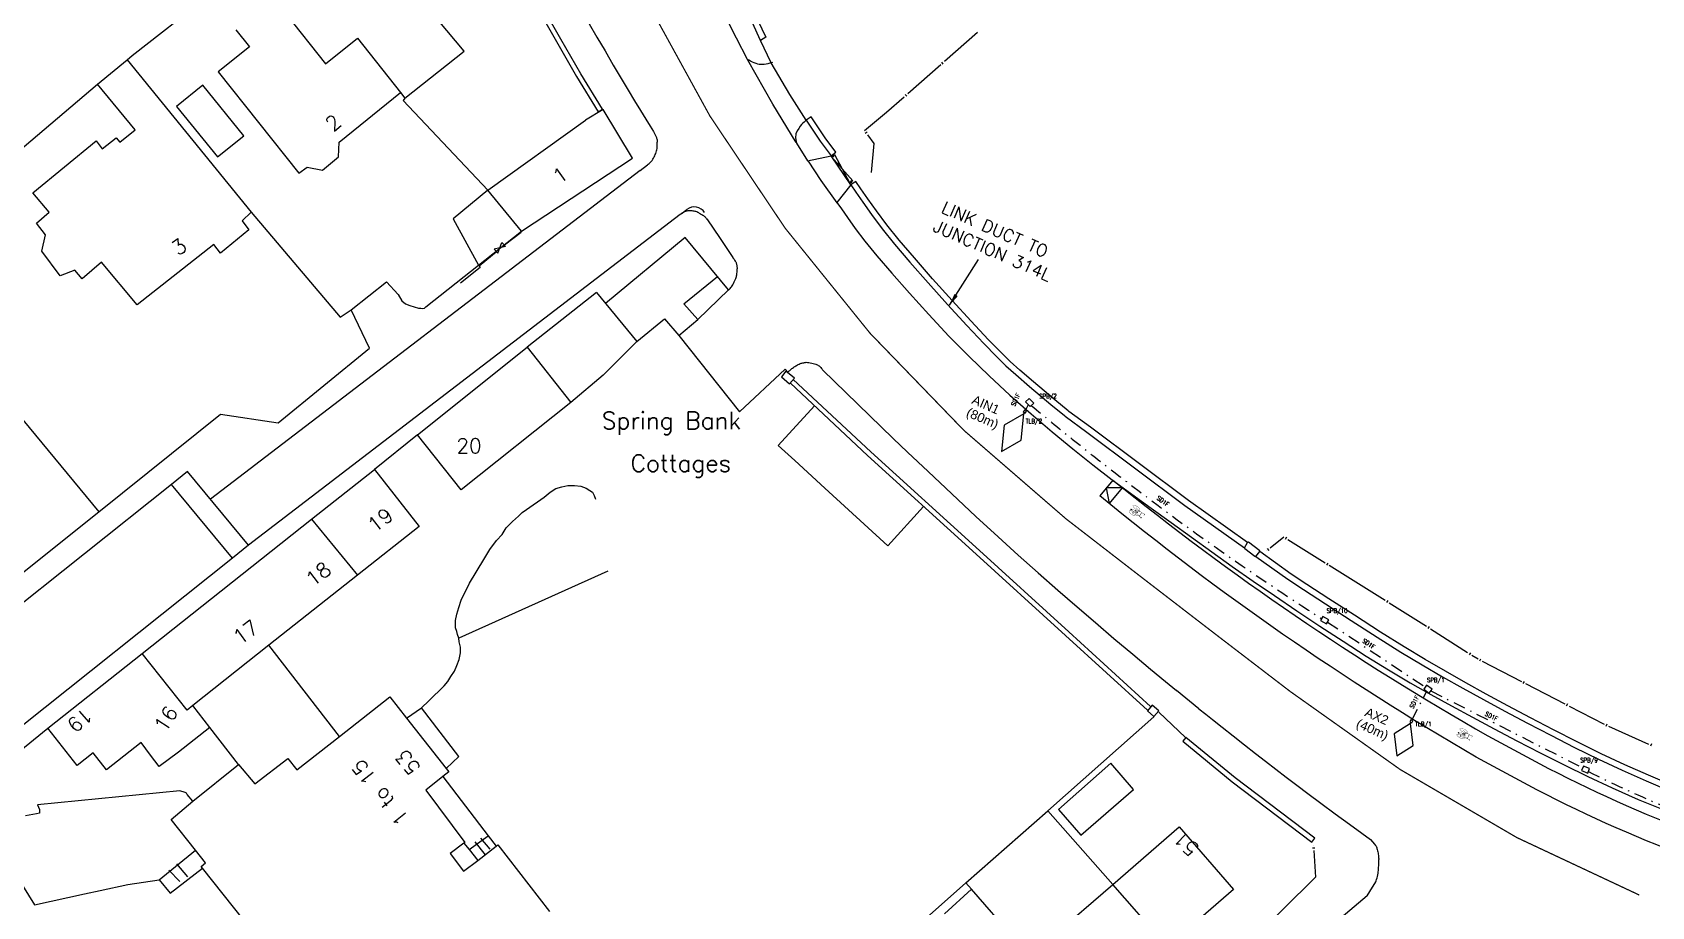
# Model space of a CAD drawing. Extents: x 427500 to 429848, y 434500 to 436505.
# Drawn here: x 428083.4 to 428216.1, y 435783.3 to 435855 of the extents above; entities that cross this region are included whole.
import ezdxf

# ---------------------------------------------------------------- set-up
doc = ezdxf.new("R2010")
doc.units = 0
for name, pattern in [('1004', [6, 4, -2]), ('Dash-Dot', [6, 4, -1, 0, -1]), ('DASHDOT1', [2, 1, -0.5, 0, -0.5])]:
    doc.linetypes.add(name, pattern=pattern)
doc.layers.get('0').update_dxf_attribs({"color": 222})
for name, color, linetype in [('du-UTMCBOX', 40, 'Continuous'), ('du-UTMCDUCT-F1', 40, 'DASHDOT1'), ('du-UTMCTEXT', 40, 'Continuous'), ('LOOPS', 3, 'Continuous'), ('LPTIP_Ex_Base', 8, 'Continuous'), ('PRO-MARKINGS', 7, 'Continuous'), ('PROPOSED', 1, 'Continuous'), ('UTC Text', 7, 'Continuous'), ('UTC_LOOPS', 3, 'Continuous')]:
    doc.layers.add(name, color=color, linetype=linetype)
doc.styles.add('LCC Romans', font='romans.shx', dxfattribs={"width": 0.9})
doc.styles.add('MtXpl_Romans', font='romans__.ttf')
doc.styles.add('Romans', font='romans.shx', dxfattribs={"width": 0.9})
doc.styles.get("Standard").update_dxf_attribs({"font": 'romans.shx'})
doc.dimstyles.new('LCC-Set-Out', dxfattribs={"dimtxt": 0.4, "dimasz": 0.8, "dimexe": 0.7, "dimexo": 0.25, "dimgap": 0.25, "dimtad": 2, "dimtih": 1, "dimtoh": 1, "dimdec": 3, "dimzin": 1, "dimdsep": 46, "dimtxsty": 'Romans', "dimcen": 0, "dimclrd": 256, "dimclre": 256, "dimclrt": 256, "dimadec": 0, "dimazin": 0, "dimtfac": 1, "dimtdec": 3, "dimtofl": 0, "dimtmove": 0, "dimatfit": 3, "dimfxl": 1, "dimtolj": 1, "dimtzin": 0, "dimarcsym": 0})

# ---------------------------------------------------------------- blocks, each defined once
blk = doc.blocks.new('FENCE_UP')
at = {"color": 0, "linetype": 'ByBlock', "flags": 128}
blk.add_lwpolyline([(0, 0.5), (0, -0.5)], dxfattribs=at)
blk = doc.blocks.new('GATE')
at = {"color": 0, "linetype": 'ByBlock', "flags": 128}
for points in [[(-0.450902, 0), (-0.451904, 0.007014), (-0.455912, 0.014028), (-0.460922, 0.019038), (-0.467936, 0.023046), (-0.475952, 0.024048), (-0.482966, 0.023046), (-0.48998, 0.019038), (-0.49499, 0.014028), (-0.498998, 0.007014), (-0.5, 0), (-0.498998, -0.007014), (-0.49499, -0.014028), (-0.48998, -0.019038), (-0.482966, -0.023046), (-0.475952, -0.024048), (-0.467936, -0.023046), (-0.460922, -0.019038), (-0.455912, -0.014028), (-0.451904, -0.007014)], [(-0.475952, 0.024048), (-0.475952, 0.078156), (0.475952, -0.078156), (0.475952, -0.024048)], [(-0.475952, -0.024048), (-0.475952, -0.078156), (0.475952, 0.078156), (0.475952, 0.024048)], [(-0.450902, 0), (-0.451904, -0.007014)], [(0.5, 0), (0.498998, 0.007014), (0.49499, 0.014028), (0.48998, 0.019038), (0.482966, 0.023046), (0.475952, 0.024048), (0.467936, 0.023046), (0.460922, 0.019038), (0.455912, 0.014028), (0.451904, 0.007014), (0.450902, 0), (0.451904, -0.007014), (0.455912, -0.014028), (0.460922, -0.019038), (0.467936, -0.023046), (0.475952, -0.024048), (0.482966, -0.023046), (0.48998, -0.019038), (0.49499, -0.014028), (0.498998, -0.007014)], [(0.5, 0), (0.498998, -0.007014)]]:
    blk.add_lwpolyline(points, dxfattribs=at)
blk = doc.blocks.new('GATE_BROWN')
at = {"layer": 'LPTIP_Ex_Base', "linetype": 'Continuous', "flags": 128}
for points in [[(0, 0.228), (0, -0.228)], [(0, 0.228), (2.261, -0.228)], [(2.261, 0.228), (0, -0.228)], [(2.261, -0.228), (2.261, 0.228)]]:
    blk.add_lwpolyline(points, dxfattribs=at)
blk = doc.blocks.new('1057s')
at = {"color": 0}
blk.add_line((-0.06, 0.42), (-0.04, 0.39), dxfattribs=at)
at = {"color": 0, "const_width": 0.0208}
for points in [[(-0.3, 0.69, 0.213749), (-0.34, 0.67, 0.093897), (-0.39, 0.59, 0.050566), (-0.42, 0.49, 0.037992), (-0.43, 0.35, 0.037992), (-0.42, 0.21, 0.050566), (-0.39, 0.11, 0.093897), (-0.34, 0.03, 0.213749), (-0.3, 0.01, 0.213749), (-0.26, 0.03, 0.093897), (-0.21, 0.11, 0.050566), (-0.19, 0.21, 0.037992), (-0.18, 0.35, 0.037992), (-0.19, 0.49, 0.050566), (-0.21, 0.59, 0.093897), (-0.26, 0.67, 0.213749)], [(0.01, 0.48, 0.211848), (-0.01, 0.47, 0.094525), (-0.03, 0.43, 0.051213), (-0.05, 0.38, 0.038544), (-0.05, 0.32, 0.038544), (-0.05, 0.25, 0.051213), (-0.03, 0.2, 0.094525), (-0.01, 0.16, 0.211848), (0.01, 0.15, 0.211848), (0.03, 0.16, 0.094525), (0.05, 0.2, 0.051213), (0.07, 0.25, 0.038544), (0.07, 0.32, 0.038544), (0.07, 0.38, 0.051213), (0.05, 0.43, 0.094525), (0.03, 0.47, 0.211848)], [(0.24, 0.69, 0.213749), (0.2, 0.67, 0.093897), (0.15, 0.59, 0.050566), (0.12, 0.49, 0.037992), (0.11, 0.35, 0.037992), (0.12, 0.21, 0.050566), (0.15, 0.11, 0.093897), (0.2, 0.03, 0.213749), (0.24, 0.01, 0.213749), (0.28, 0.03, 0.093897), (0.33, 0.11, 0.050566), (0.35, 0.21, 0.037992), (0.36, 0.35, 0.037992), (0.35, 0.49, 0.050566), (0.33, 0.59, 0.093897), (0.28, 0.67, 0.213749)]]:
    blk.add_lwpolyline(points, format="xyb", close=True, dxfattribs=at)
at = {"color": 0}
for points, const_width in [([(-0.3, 0.32), (-0.29, 0.36), (-0.28, 0.41), (-0.27, 0.45), (-0.26, 0.5), (-0.25, 0.55), (-0.25, 0.59), (-0.25, 0.64), (-0.24, 0.69), (-0.24, 0.74), (-0.24, 0.78), (-0.24, 0.83), (-0.23, 0.87), (-0.23, 0.9), (-0.23, 0.93), (-0.23, 0.94), (-0.23, 0.95)], 0.0208), ([(-0.23, 0.92), (0.11, 0.92)], 0.0417), ([(-0.2, 0.7), (-0.23, 0.76)], 0.0333), ([(-0.23, 0.95), (-0.22, 1.1)], 0.0208), ([(-0.21, 0.75), (-0.23, 0.79)], 0.00833), ([(-0.23, 0.78), (-0.23, 0.78)], 0.00833), ([(-0.22, 0.77), (-0.23, 0.78)], 0.0125), ([(-0.05, 0.4), (-0.2, 0.7)], 0.0329), ([(-0.05, 0.4), (-0.2, 0.7)], 0.0125), ([(-0.06, 0.4), (-0.05, 0.37)], 0.0125), ([(-0.02, 0.53), (-0.02, 0.59)], 0.0417), ([(-0.03, 0.59), (-0.03, 0.59), (-0.02, 0.59), (-0.02, 0.59), (-0.02, 0.59), (-0.01, 0.59)], 0.0125), ([(-0.01, 0.48), (-0.03, 0.54)], 0.0189), ([(0.03, 0.15), (0.05, 0.12)], 0.0189), ([(0.04, 0.46), (0.12, 0.92)], 0.0208), ([(0.05, 0.12), (0.05, 0.06)], 0.0417), ([(0.04, 0.06), (0.05, 0.06), (0.05, 0.05), (0.06, 0.06), (0.06, 0.07)], 0.0125), ([(0.07, 0.32), (0.24, 0.32)], 0.0417), ([(0.11, 0.93), (0.12, 0.93)], 0.0208), ([(0.13, 0.94), (0.16, 1.1)], 0.0208), ([(0.12, 0.92), (0.12, 0.95)], 0.0125), ([(0.24, 0.36), (0.13, 0.93)], 0.0208), ([(0.13, 0.92), (0.13, 0.95)], 0.0125), ([(0.24, 0.36), (0.25, 0.32)], 0.0208), ([(0.25, 0.32), (0.24, 0.29)], 0.0125)]:
    blk.add_lwpolyline(points, dxfattribs=dict(at, const_width=const_width))
for points in [[(-0.22, 1.1, 0.0208, 0.0219, 0), (-0.23, 1.11, 0.0219, 0.0229, 0), (-0.23, 1.12, 0.0229, 0.0238, 0), (-0.23, 1.12, 0.0238, 0.0245, 0), (-0.24, 1.13, 0.0245, 0.0252, 0), (-0.24, 1.13, 0.0252, 0.0258, 0), (-0.24, 1.14, 0.0258, 0.0263, 0), (-0.24, 1.14, 0.0263, 0.0268, 0), (-0.24, 1.15, 0.0268, 0.0272, 0), (-0.25, 1.15, 0.0272, 0.0277, 0), (-0.25, 1.16, 0.0277, 0.0281, 0), (-0.25, 1.16, 0.0281, 0.0285, 0), (-0.25, 1.16, 0.0285, 0.0289, 0), (-0.24, 1.17, 0.0289, 0.0294, 0), (-0.24, 1.17, 0.0294, 0.0299, 0), (-0.24, 1.18, 0.0299, 0.0305, 0), (-0.23, 1.18, 0.0305, 0.0313, 0), (-0.23, 1.18, 0.0313, 0.0321, 0), (-0.22, 1.19, 0.0321, 0.0331, 0), (-0.21, 1.19, 0.0331, 0.0343, 0), (-0.2, 1.2, 0.0343, 0.0357, 0), (-0.19, 1.2, 0.0357, 0.0374, 0), (-0.17, 1.2, 0.0374, 0.0394, 0), (-0.16, 1.2, 0.0394, 0.0417, 0), (-0.14, 1.2, 0.0417, 0.0417, 0)], [(0.08, 1.13, 0.0208, 0.0625, 0), (0.17, 1.13, 0.0625, 0.0208, 0), (0.21, 1.14, 0.0208, 0.0208, 0)]]:
    blk.add_lwpolyline(points, format="xyseb", dxfattribs=at)
for points in [[(-0.04, 0.59), (-0.04, 0.59), (-0.04, 0.59), (-0.04, 0.59), (-0.04, 0.59), (-0.04, 0.59), (-0.03, 0.59), (-0.03, 0.59), (-0.03, 0.6), (-0.03, 0.6), (-0.03, 0.6), (-0.03, 0.6), (-0.03, 0.6), (-0.03, 0.6), (-0.03, 0.6), (-0.03, 0.6), (-0.03, 0.6), (-0.03, 0.6), (-0.03, 0.6), (-0.03, 0.6), (-0.03, 0.6), (-0.03, 0.6), (-0.03, 0.6), (-0.02, 0.6), (-0.02, 0.6), (-0.02, 0.6), (-0.02, 0.6), (-0.02, 0.6), (-0.02, 0.6), (-0.02, 0.6), (-0.02, 0.6), (-0.02, 0.6), (-0.02, 0.6), (-0.02, 0.6), (-0.02, 0.6), (-0.02, 0.6), (-0.02, 0.6), (-0.02, 0.6), (-0.02, 0.6), (-0.02, 0.6), (-0.02, 0.6), (-0.02, 0.6), (-0.01, 0.6), (-0.01, 0.6), (-0.01, 0.6), (-0.01, 0.6), (-0.01, 0.6), (-0.01, 0.6), (-0.01, 0.59), (-0.01, 0.59), (-0.01, 0.59), (-0.01, 0.59), (-0.01, 0.59), (-0.01, 0.59), (-0.01, 0.59), (-0.01, 0.59), (-0.01, 0.59)], [(0.04, 0.06), (0.04, 0.06), (0.04, 0.06), (0.04, 0.06), (0.04, 0.06), (0.04, 0.05), (0.04, 0.05), (0.04, 0.05), (0.04, 0.05), (0.04, 0.05), (0.04, 0.05), (0.04, 0.05), (0.05, 0.05), (0.05, 0.05), (0.05, 0.05), (0.05, 0.05), (0.05, 0.04), (0.05, 0.04), (0.05, 0.04), (0.05, 0.04), (0.05, 0.04), (0.05, 0.04), (0.05, 0.04), (0.05, 0.04), (0.05, 0.04), (0.05, 0.04), (0.05, 0.04), (0.05, 0.05), (0.06, 0.05), (0.06, 0.05), (0.06, 0.05), (0.06, 0.05), (0.06, 0.05), (0.06, 0.05), (0.06, 0.05), (0.06, 0.05), (0.06, 0.06), (0.06, 0.06), (0.07, 0.06), (0.07, 0.06), (0.07, 0.06)]]:
    blk.add_lwpolyline(points, dxfattribs=at)
for points in [[(0.04, 0.06), (0.04, 0.06), (0.04, 0.05), (0.05, 0.04)], [(0.04, 0.05), (0.05, 0.04), (0.05, 0.04), (0.06, 0.05)], [(0.05, 0.04), (0.06, 0.05), (0.06, 0.05), (0.06, 0.06)]]:
    blk.add_solid(points, dxfattribs=at)
blk = doc.blocks.new('TLB')
for p, q in [((-0.1, 0.1), (-0.1, -0.1)), ((0.1, 0.1), (-0.1, 0.1)), ((0.1, -0.1), (0.1, 0.1)), ((-0.1, -0.1), (0.1, -0.1))]:
    blk.add_line(p, q)
blk = doc.blocks.new('SPB')
at = {"flags": 128}
blk.add_lwpolyline([(-0.275, 0.2), (-0.275, -0.2), (0.275, -0.2), (0.275, 0.2)], close=True, dxfattribs=at)

msp = doc.modelspace()

# ---------------------------------------------------------------- linework, layer by layer
at = {"layer": 'du-UTMCDUCT-F1', "flags": 128}
for points in [[(428164.8, 435824), (428165.03, 435824.48)], [(428189.54, 435806.67), (428197.54, 435801.34)], [(428196.43, 435798.63), (428197.66, 435801)], [(428198, 435801.03), (428210.43, 435794.73)]]:
    msp.add_lwpolyline(points, dxfattribs=at)
for points in [[(428165.26, 435824.41, 0.004601), (428168.62, 435821.66, 0.004601), (428172.02, 435818.97, 0.011078), (428180.4, 435812.77, 0.011078), (428189.06, 435806.94)], [(428210.9, 435794.42, 0.017348), (428216.83, 435791.69, 0.017348), (428222.94, 435789.38, 0.011544), (428227.08, 435788.08, 0.011544), (428231.29, 435786.97)]]:
    msp.add_lwpolyline(points, format="xyb", dxfattribs=at)
at = {"layer": 'LOOPS'}
for p, q in [((428164.64, 435823.74), (428164.7, 435823.83)), ((428196.32, 435798.36), (428196.35, 435798.45))]:
    msp.add_line(p, q, dxfattribs=at)
at = {"layer": 'LOOPS', "flags": 128}
for points in [[(428164.64, 435823.74), (428163.04, 435822.79), (428162.81, 435820.63), (428164.42, 435821.58), (428164.64, 435823.74)], [(428196.32, 435798.36), (428194.99, 435797.51), (428195.21, 435795.71), (428196.54, 435796.56), (428196.32, 435798.36)]]:
    msp.add_lwpolyline(points, dxfattribs=at)
at = {"layer": 'LPTIP_Ex_Base', "color": 251, "true_color": 0x636466}
for p, q in [((428091.6, 435853.08), (428098.85, 435858.77)), ((428118.8, 435853.45), (428113.75, 435859.5)), ((428104.2, 435856.5), (428107.45, 435852.4)), ((428100.1, 435855.2), (428101.2, 435853.8)), ((428107.45, 435852.4), (428110.05, 435854.5)), ((428110.05, 435854.5), (428113.58, 435850.07)), ((428091.2, 435852.73), (428091.6, 435853.08)), ((428101.2, 435853.8), (428098.65, 435851.75)), ((428113.95, 435849.6), (428118.8, 435853.45)), ((428088.75, 435850.75), (428091.2, 435852.73)), ((428091.2, 435852.73), (428101.35, 435840.25)), ((428071.81, 435836.32), (428088.75, 435850.75)), ((428091.85, 435847), (428088.75, 435850.75)), ((428097.4, 435850.65), (428095.24, 435848.9)), ((428100.75, 435846.5), (428097.4, 435850.65)), ((428098.65, 435851.75), (428105.25, 435843.45)), ((428108.55, 435846), (428113.58, 435850.07)), ((428113.58, 435850.07), (428113.95, 435849.6)), ((428113.95, 435849.6), (428113.8, 435849.4)), ((428113.8, 435849.4), (428120.75, 435842.05)), ((428095.24, 435848.9), (428098.6, 435844.8)), ((428120.75, 435842.05), (428128.73, 435847.79)), ((428128.73, 435847.79), (428128.73, 435847.79)), ((428128.73, 435847.79), (428128.73, 435847.79)), ((428090.6, 435846), (428091.85, 435847)), ((428098.6, 435844.8), (428100.75, 435846.5)), ((428083.45, 435841.85), (428088.65, 435846.1)), ((428088.65, 435846.1), (428089.15, 435845.45)), ((428089.15, 435845.45), (428090.3, 435846.35)), ((428090.3, 435846.35), (428090.6, 435846)), ((428108.5, 435844.8), (428108.55, 435846)), ((428105.25, 435843.45), (428105.95, 435843.95)), ((428105.95, 435843.95), (428107.2, 435843.7)), ((428107.2, 435843.7), (428108.5, 435844.8)), ((428149.43, 435844.35), (428149.5, 435844.25)), ((428149.5, 435844.25), (428149.66, 435843.99)), ((428133.21, 435843.67), (428098.03, 435816.73)), ((428084.8, 435840.25), (428083.45, 435841.85)), ((428120.75, 435842.05), (428117.9, 435839.7)), ((428123.5, 435838.7), (428120.75, 435842.05)), ((428083.75, 435839.35), (428084.8, 435840.25)), ((428101.35, 435840.25), (428100.6, 435839.55)), ((428101.35, 435840.25), (428108.65, 435831.65)), ((428084.5, 435838.4), (428083.75, 435839.35)), ((428101.15, 435838.8), (428098.85, 435836.9)), ((428100.6, 435839.55), (428101.15, 435838.8)), ((428136.03, 435839.7), (428101.14, 435812.97)), ((428117.9, 435839.7), (428119.97, 435835.92)), ((428119.97, 435835.92), (428123.5, 435838.7)), ((428084.2, 435837.05), (428084.5, 435838.4)), ((428098.3, 435837.6), (428092, 435832.65)), ((428098.85, 435836.9), (428098.3, 435837.6)), ((428085.7, 435835.05), (428084.2, 435837.05)), ((428089.1, 435836.15), (428087.5, 435834.8)), ((428092, 435832.65), (428089.1, 435836.15)), ((428115.65, 435832.5), (428119.97, 435835.92)), ((428072.32, 435835.7), (428088.86, 435815.7)), ((428086.9, 435835.5), (428085.7, 435835.05)), ((428087.5, 435834.8), (428086.9, 435835.5)), ((428109.54, 435832.24), (428112.45, 435834.55)), ((428112.45, 435834.55), (428113.4, 435833.5)), ((428136.8, 435832.75), (428139.55, 435834.97)), ((428113.4, 435833.5), (428113.7, 435833)), ((428129.65, 435833.68), (428123.95, 435829.18)), ((428129.65, 435833.68), (428132.95, 435829.65)), ((428108.65, 435831.65), (428109.54, 435832.24)), ((428111.05, 435829.1), (428109.54, 435832.24)), ((428113.7, 435833), (428114, 435832.75)), ((428114, 435832.75), (428114.35, 435832.6)), ((428114.35, 435832.6), (428115.05, 435832.4)), ((428115.05, 435832.4), (428115.25, 435832.4)), ((428115.25, 435832.4), (428115.4, 435832.35)), ((428115.4, 435832.35), (428115.55, 435832.4)), ((428115.55, 435832.4), (428115.65, 435832.5)), ((428137.95, 435831.45), (428136.8, 435832.75)), ((428132.95, 435829.65), (428135.2, 435831.5)), ((428135.2, 435831.5), (428136.38, 435830.15)), ((428136.38, 435830.15), (428137.95, 435831.45)), ((428132.95, 435829.65), (428130.2, 435826.9)), ((428136.38, 435830.15), (428141.35, 435823.9)), ((428103.55, 435823), (428111.05, 435829.1)), ((428114.97, 435822.02), (428123.95, 435829.18)), ((428123.95, 435829.18), (428127.55, 435824.65)), ((428130.2, 435826.9), (428127.55, 435824.65)), ((428141.35, 435823.9), (428145.1, 435827.4)), ((428145.1, 435827.4), (428145.31, 435827.15)), ((428127.55, 435824.65), (428118.55, 435817.5)), ((428144.52, 435821.14), (428147.5, 435824.39)), ((428088.86, 435815.7), (428098.85, 435823.7)), ((428098.85, 435823.7), (428103.55, 435823)), ((428114.97, 435822.02), (428111.45, 435819.17)), ((428118.55, 435817.5), (428114.97, 435822.02)), ((428145.88, 435819.9), (428144.52, 435821.14)), ((428096.14, 435819.01), (428094.81, 435817.95)), ((428101.14, 435812.97), (428096.14, 435819.01)), ((428106.3, 435815.09), (428111.45, 435819.17)), ((428111.45, 435819.17), (428115.1, 435814.5)), ((428148.34, 435817.65), (428145.88, 435819.9)), ((428094.81, 435817.95), (428073.1, 435800.65)), ((428099.81, 435811.91), (428094.81, 435817.95)), ((428125.35, 435816.9), (428125.85, 435817.3)), ((428125.85, 435817.3), (428126.3, 435817.6)), ((428126.3, 435817.6), (428126.8, 435817.75)), ((428126.8, 435817.75), (428127.3, 435817.85)), ((428127.3, 435817.85), (428127.85, 435817.85)), ((428127.85, 435817.85), (428128.35, 435817.8)), ((428128.35, 435817.8), (428128.8, 435817.65)), ((428128.8, 435817.65), (428129.1, 435817.45)), ((428129.1, 435817.45), (428129.3, 435817.3)), ((428129.3, 435817.3), (428129.45, 435817.05)), ((428153.51, 435812.92), (428148.34, 435817.65)), ((428123.9, 435815.9), (428125.35, 435816.9)), ((428129.45, 435817.05), (428129.55, 435816.75)), ((428156.44, 435816.13), (428153.51, 435812.92)), ((428080.45, 435808.98), (428088.86, 435815.7)), ((428092.42, 435804.1), (428106.3, 435815.09)), ((428106.3, 435815.09), (428110.06, 435810.5)), ((428122.25, 435814.4), (428122.75, 435814.9)), ((428122.75, 435814.9), (428123.25, 435815.35)), ((428123.25, 435815.35), (428123.55, 435815.65)), ((428123.55, 435815.65), (428123.9, 435815.9)), ((428115.1, 435814.5), (428110.06, 435810.5)), ((428120.9, 435812.6), (428121.45, 435813.35)), ((428121.45, 435813.35), (428121.9, 435813.85)), ((428121.9, 435813.85), (428122.25, 435814.4)), ((428101.14, 435812.97), (428099.81, 435811.91)), ((428120.4, 435811.8), (428120.9, 435812.6)), ((428099.81, 435811.91), (428047.09, 435769.88)), ((428130.57, 435810.84), (428118.35, 435805.35)), ((428119.25, 435809.85), (428120.4, 435811.8)), ((428110.06, 435810.5), (428102.8, 435804.76)), ((428118.85, 435809.1), (428119.05, 435809.45)), ((428119.05, 435809.45), (428119.25, 435809.85)), ((428118.35, 435807.85), (428118.55, 435808.45)), ((428118.55, 435808.45), (428118.85, 435809.1)), ((428118.1, 435806.8), (428118.2, 435807.3)), ((428118.1, 435806.2), (428118.1, 435806.8)), ((428118.2, 435807.3), (428118.35, 435807.85)), ((428118.2, 435805.9), (428118.1, 435806.2)), ((428118.25, 435805.65), (428118.2, 435805.9)), ((428118.35, 435805.35), (428118.25, 435805.65)), ((428118.4, 435805.05), (428118.35, 435805.35)), ((428084.68, 435797.98), (428092.42, 435804.1)), ((428096.1, 435799.45), (428092.42, 435804.1)), ((428102.8, 435804.76), (428096.58, 435799.83)), ((428108.59, 435797.3), (428102.8, 435804.76)), ((428118.5, 435804.6), (428118.4, 435805.05)), ((428118.4, 435803.6), (428118.5, 435804.15)), ((428118.5, 435804.15), (428118.5, 435804.6)), ((428118, 435802.65), (428118.2, 435803.1)), ((428118.2, 435803.1), (428118.4, 435803.6)), ((428115.9, 435800.2), (428117.15, 435801.45)), ((428117.15, 435801.45), (428117.45, 435801.8)), ((428117.45, 435801.8), (428117.7, 435802.2)), ((428117.7, 435802.2), (428118, 435802.65)), ((428108.59, 435797.3), (428112.7, 435800.55)), ((428112.7, 435800.55), (428114.08, 435798.79)), ((428115.3, 435799.65), (428115.9, 435800.2)), ((428096.58, 435799.83), (428096.1, 435799.45)), ((428097.97, 435798.02), (428096.58, 435799.83)), ((428114.08, 435798.79), (428115.3, 435799.65)), ((428114.08, 435798.79), (428117.33, 435794.68)), ((428118.35, 435795.65), (428115.3, 435799.65)), ((428166.61, 435791.21), (428175.3, 435798.89)), ((428075.42, 435790.41), (428084.68, 435797.98)), ((428087.1, 435794.9), (428084.68, 435797.98)), ((428097.97, 435798.02), (428095.4, 435796)), ((428100.3, 435795), (428097.97, 435798.02)), ((428092.35, 435796.8), (428089.5, 435794.55)), ((428093.1, 435795.75), (428092.35, 435796.8)), ((428105.1, 435794.55), (428108.59, 435797.3)), ((428088.4, 435795.95), (428087.1, 435794.9)), ((428089.5, 435794.55), (428088.4, 435795.95)), ((428093.82, 435794.82), (428093.1, 435795.75)), ((428095.4, 435796), (428093.82, 435794.82)), ((428096.58, 435791.99), (428100.3, 435795)), ((428100.3, 435795), (428101.65, 435793.4)), ((428101.65, 435793.4), (428104.35, 435795.5)), ((428104.35, 435795.5), (428105.1, 435794.55)), ((428117.33, 435794.68), (428118.35, 435795.65)), ((428171.79, 435795.1), (428167.49, 435791.3)), ((428173.64, 435792.95), (428171.79, 435795.1)), ((428117.04, 435794), (428115.65, 435792.9)), ((428117.55, 435794.4), (428117.04, 435794)), ((428117.04, 435794), (428120.76, 435789.16)), ((428117.33, 435794.68), (428117.55, 435794.4)), ((428095.5, 435792.85), (428083.85, 435791.7)), ((428095.95, 435792.7), (428095.5, 435792.85)), ((428096.05, 435792.65), (428095.95, 435792.7)), ((428096.1, 435792.55), (428096.05, 435792.65)), ((428096.58, 435791.99), (428096.1, 435792.55)), ((428115.65, 435792.9), (428118.85, 435788.6)), ((428169.33, 435789.21), (428173.64, 435792.95)), ((428083.75, 435790.95), (428082.85, 435790.8)), ((428084, 435791), (428083.75, 435790.95)), ((428083.85, 435791.7), (428084, 435791.3)), ((428084, 435791.3), (428084, 435791)), ((428094.8, 435790.5), (428096.58, 435791.99)), ((428159.91, 435785.29), (428166.61, 435791.21)), ((428171.93, 435785.17), (428166.61, 435791.21)), ((428167.49, 435791.3), (428169.33, 435789.21)), ((428096.79, 435787.98), (428094.8, 435790.5)), ((428171.93, 435785.17), (428177.39, 435789.9)), ((428177.39, 435789.9), (428181.84, 435784.75)), ((428080.19, 435788.98), (428083.6, 435783.5)), ((428118.78, 435788.55), (428117.65, 435787.7)), ((428118.85, 435788.6), (428118.78, 435788.55)), ((428118.78, 435788.55), (428119.2, 435788.02)), ((428119.2, 435788.02), (428120.76, 435789.16)), ((428120.55, 435787.6), (428119.7, 435788.65)), ((428119.92, 435787.14), (428121.42, 435788.3)), ((428120.15, 435788.95), (428120.9, 435788.05)), ((428120.76, 435789.16), (428121.42, 435788.3)), ((428121.42, 435788.3), (428121.55, 435788.4)), ((428121.55, 435788.4), (428125.8, 435782.95)), ((428093.8, 435785.55), (428096.79, 435787.98)), ((428096.15, 435785.8), (428095.25, 435786.85)), ((428097.6, 435786.95), (428096.79, 435787.98)), ((428097.25, 435786.65), (428097.6, 435786.95)), ((428117.65, 435787.7), (428118.75, 435786.25)), ((428118.75, 435786.25), (428119.92, 435787.14)), ((428119.2, 435788.02), (428119.92, 435787.14)), ((428091.25, 435785.15), (428093.8, 435785.55)), ((428093.8, 435785.55), (428094.7, 435784.45)), ((428095.5, 435785.4), (428094.6, 435786.35)), ((428094.7, 435784.45), (428097.37, 435786.5)), ((428097.37, 435786.5), (428097.25, 435786.65)), ((428100.75, 435782.25), (428097.37, 435786.5)), ((428179.39, 435776.71), (428188.54, 435785.77)), ((428083.6, 435783.5), (428087.7, 435784.4)), ((428087.7, 435784.4), (428088.97, 435784.67)), ((428088.97, 435784.67), (428091.25, 435785.15)), ((428192.77, 435784.24), (428110.34, 435714.25)), ((428153.39, 435779.53), (428159.91, 435785.29)), ((428160.36, 435784.78), (428158.14, 435782.75)), ((428160.36, 435784.78), (428159.91, 435785.29)), ((428163.84, 435780.78), (428160.36, 435784.78)), ((428166.99, 435780.9), (428171.93, 435785.17)), ((428176.42, 435780.08), (428171.93, 435785.17)), ((428181.84, 435784.75), (428176.42, 435780.08)), ((428192.77, 435784.24), (428192.77, 435784.24)), ((428192.77, 435784.24), (428192.77, 435784.24)), ((428192.77, 435784.24), (428192.77, 435784.24)), ((428192.77, 435784.24), (428192.77, 435784.24)), ((428192.77, 435784.24), (428192.77, 435784.24)), ((428192.77, 435784.24), (428192.77, 435784.24)), ((428192.77, 435784.24), (428192.77, 435784.24)), ((428192.77, 435784.24), (428192.77, 435784.24)), ((428192.77, 435784.24), (428192.77, 435784.24))]:
    msp.add_line(p, q, dxfattribs=at)
at = {"layer": 'LPTIP_Ex_Base', "color": 251, "true_color": 0x636466, "flags": 128}
for points in [[(428123.03, 435860.07), (428126.36, 435854.23), (428128.01, 435851.38), (428129.78, 435848.48), (428130.12, 435848.69), (428128.35, 435851.58), (428126.71, 435854.43), (428123.38, 435860.27)], [(428149.26, 435845.16), (428148.37, 435846.35), (428147.23, 435848.06), (428146.81, 435847.79), (428147.96, 435846.06), (428148.86, 435844.86)], [(428145.46, 435826.18), (428145.85, 435826.64), (428145.16, 435827.23), (428144.79, 435826.76)], [(428174.77, 435799.4), (428175.3, 435798.93), (428175.7, 435799.38), (428175.17, 435799.85)], [(428177.68, 435796.91), (428181.72, 435793.57), (428188.24, 435788.64), (428188.48, 435788.95), (428181.97, 435793.89), (428177.93, 435797.22)]]:
    msp.add_lwpolyline(points, close=True, dxfattribs=at)
for points in [[(428144.06, 435852.53), (428143.97, 435852.5), (428143.84, 435852.46), (428143.68, 435852.41), (428143.53, 435852.37), (428143.38, 435852.35), (428143.25, 435852.34), (428143.11, 435852.35), (428142.98, 435852.36), (428142.85, 435852.39), (428142.71, 435852.43), (428142.57, 435852.48), (428142.41, 435852.55), (428142.26, 435852.63), (428142.12, 435852.71), (428142.01, 435852.77), (428141.1, 435854.52), (428139.44, 435857.82)], [(428142.87, 435855.97), (428143.51, 435854.59), (428143.08, 435854.32), (428142.42, 435855.76)], [(428129.04, 435855.69), (428129.66, 435854.6), (428130.34, 435853.46), (428131.02, 435852.3), (428131.67, 435851.21), (428132.24, 435850.25), (428132.76, 435849.38), (428133.25, 435848.58), (428133.68, 435847.87), (428134.04, 435847.29), (428134.31, 435846.86), (428134.42, 435846.64), (428134.47, 435846.54), (428134.51, 435846.47), (428134.53, 435846.42), (428134.55, 435846.37), (428134.57, 435846.32), (428134.59, 435846.25), (428134.6, 435846.17), (428134.61, 435846.1), (428134.61, 435846.04), (428134.61, 435845.99)], [(428160.85, 435854.97), (428158.14, 435852.59)], [(428143.94, 435852.48), (428143.08, 435854.32)], [(428145.99, 435845.96), (428144.08, 435849.11), (428142.04, 435852.72)], [(428146.81, 435847.79), (428145.48, 435849.89), (428143.94, 435852.48)], [(428157.84, 435852.33), (428155.14, 435849.95)], [(428154.84, 435849.69), (428153.39, 435848.41), (428151.61, 435846.92)], [(428123.5, 435838.7), (428132.58, 435844.68), (428130.18, 435848.66), (428128.73, 435847.79)], [(428146.81, 435847.79), (428146.81, 435847.79), (428146.66, 435847.63), (428146.55, 435847.55), (428146.44, 435847.45), (428146.34, 435847.29), (428146.23, 435847.11), (428146.09, 435846.91), (428145.98, 435846.66), (428145.94, 435846.34), (428146.03, 435845.92), (428146.94, 435844.45), (428148.86, 435844.86)], [(428151.62, 435846.92), (428151.62, 435846.92)], [(428151.85, 435846.6), (428152.37, 435845.89), (428152.14, 435843.51)], [(428133.82, 435844.13), (428133.88, 435844.18), (428133.95, 435844.25), (428134.04, 435844.33), (428134.12, 435844.41), (428134.2, 435844.5), (428134.26, 435844.59), (428134.31, 435844.68), (428134.37, 435844.78), (428134.41, 435844.87), (428134.46, 435844.97), (428134.5, 435845.07), (428134.53, 435845.17), (428134.56, 435845.27), (428134.59, 435845.37), (428134.61, 435845.47), (428134.62, 435845.58), (428134.62, 435845.7), (428134.62, 435845.82), (428134.62, 435845.92), (428134.61, 435845.99)], [(428133.21, 435843.67), (428133.82, 435844.13)], [(428146.98, 435844.42), (428148.02, 435842.86), (428149.32, 435841.02)], [(428150.48, 435842.48), (428148.86, 435844.86)], [(428150.48, 435842.48), (428149.32, 435841.05), (428149.71, 435840.52), (428150.21, 435839.81), (428150.84, 435838.92), (428151.63, 435837.87), (428152.61, 435836.67), (428153.83, 435835.26), (428155.28, 435833.62), (428156.86, 435831.86), (428158.52, 435830.09), (428160.16, 435828.42), (428161.8, 435826.84), (428163.51, 435825.27), (428165.25, 435823.74), (428166.98, 435822.26), (428168.66, 435820.85), (428170.3, 435819.55), (428171.9, 435818.33), (428173.49, 435817.16), (428175.09, 435816), (428176.72, 435814.82), (428178.38, 435813.62), (428180.04, 435812.43), (428181.72, 435811.23), (428183.44, 435810.03), (428185.2, 435808.83), (428187.02, 435807.6), (428188.91, 435806.34), (428190.81, 435805.09), (428192.71, 435803.88), (428194.54, 435802.75), (428196.3, 435801.7), (428198, 435800.73), (428199.69, 435799.79), (428201.4, 435798.87), (428203.18, 435797.92), (428205.04, 435796.94), (428206.96, 435795.95), (428208.91, 435794.96), (428210.87, 435794), (428212.84, 435793.07), (428214.97, 435792.14), (428217.29, 435791.19)], [(428217.79, 435793.28), (428215.83, 435794.11), (428213.88, 435794.97), (428211.94, 435795.88), (428209.99, 435796.84), (428208.05, 435797.83), (428206.15, 435798.83), (428204.3, 435799.81), (428202.54, 435800.76), (428200.86, 435801.69), (428199.21, 435802.63), (428197.54, 435803.6), (428195.81, 435804.64), (428193.86, 435805.85), (428191.73, 435807.22), (428189.64, 435808.57), (428187.83, 435809.75), (428186.55, 435810.59), (428183.98, 435812.44), (428183.98, 435812.51), (428183.06, 435813.21), (428182.98, 435813.19), (428178.15, 435816.62), (428170.1, 435822.63), (428168.35, 435823.93), (428168.28, 435823.98), (428167.19, 435824.88), (428165.44, 435826.35), (428164.32, 435827.31), (428163.53, 435828.03), (428162.77, 435828.77), (428161.73, 435829.83), (428160.33, 435831.31), (428158.77, 435833.02), (428157.17, 435834.8), (428155.69, 435836.5), (428154.44, 435837.96), (428153.43, 435839.21), (428152.58, 435840.35), (428151.88, 435841.35), (428151.31, 435842.17), (428150.89, 435842.77), (428150.48, 435842.48), (428150.9, 435841.88), (428151.47, 435841.06), (428152.18, 435840.05), (428153.04, 435838.9), (428154.05, 435837.64), (428155.31, 435836.17), (428156.8, 435834.46), (428158.4, 435832.68), (428159.97, 435830.97), (428161.37, 435829.49), (428162.42, 435828.42), (428163.19, 435827.66), (428163.99, 435826.94), (428165.12, 435825.97), (428166.87, 435824.49), (428167.97, 435823.59), (428168.05, 435823.53), (428169.8, 435822.23), (428177.85, 435816.22), (428182.74, 435812.75), (428182.76, 435812.69), (428183.58, 435812.06), (428183.66, 435812.05), (428186.27, 435810.18), (428187.56, 435809.34), (428189.37, 435808.15), (428191.46, 435806.8), (428193.6, 435805.43), (428195.55, 435804.21), (428197.29, 435803.17), (428198.96, 435802.19), (428200.62, 435801.25), (428202.3, 435800.32), (428204.07, 435799.37), (428205.91, 435798.38), (428207.82, 435797.39), (428209.77, 435796.4), (428211.73, 435795.43), (428213.68, 435794.52), (428215.63, 435793.65), (428217.6, 435792.82)], [(428136.49, 435840.06), (428136.03, 435839.7)], [(428138.14, 435840.13), (428138.09, 435840.15), (428138.03, 435840.19), (428137.95, 435840.23), (428137.87, 435840.27), (428137.79, 435840.3), (428137.72, 435840.32), (428137.65, 435840.33), (428137.57, 435840.34), (428137.49, 435840.35), (428137.42, 435840.35), (428137.34, 435840.36), (428137.27, 435840.36), (428137.19, 435840.36), (428137.12, 435840.35), (428137.05, 435840.34), (428136.98, 435840.33), (428136.92, 435840.31), (428136.86, 435840.28), (428136.8, 435840.26), (428136.75, 435840.23), (428136.69, 435840.19), (428136.63, 435840.16), (428136.57, 435840.12), (428136.53, 435840.08), (428136.49, 435840.06)], [(428138.14, 435840.13), (428138.17, 435840.12), (428138.2, 435840.1), (428138.24, 435840.07), (428138.28, 435840.05), (428138.32, 435840.02), (428138.36, 435840), (428138.4, 435839.97), (428138.43, 435839.95), (428138.47, 435839.92), (428138.51, 435839.89), (428138.54, 435839.85), (428138.58, 435839.81), (428138.62, 435839.76), (428138.65, 435839.72), (428138.67, 435839.7), (428139.77, 435838.1), (428140.81, 435836.54), (428140.82, 435836.51), (428140.86, 435836.46), (428140.91, 435836.39), (428140.96, 435836.32), (428141.01, 435836.24), (428141.05, 435836.18), (428141.08, 435836.12), (428141.09, 435836.07), (428141.11, 435836.02), (428141.12, 435835.97), (428141.13, 435835.91), (428141.14, 435835.85), (428141.15, 435835.78), (428141.16, 435835.71), (428141.17, 435835.65), (428141.17, 435835.61)], [(428137.95, 435831.45), (428140.45, 435833.88), (428136.91, 435838.18), (428130.39, 435832.78)], [(428140.45, 435833.87), (428140.54, 435833.95), (428140.59, 435834), (428140.64, 435834.07), (428140.7, 435834.14), (428140.76, 435834.22), (428140.81, 435834.31), (428140.87, 435834.42), (428140.93, 435834.54), (428140.98, 435834.65), (428141.03, 435834.75), (428141.06, 435834.83), (428141.09, 435834.91), (428141.1, 435834.97), (428141.12, 435835.05), (428141.13, 435835.12), (428141.15, 435835.22), (428141.16, 435835.34), (428141.16, 435835.45), (428141.17, 435835.54), (428141.17, 435835.61)], [(428145.28, 435827.12), (428145.32, 435827.16), (428145.37, 435827.2), (428145.42, 435827.24), (428145.47, 435827.29), (428145.53, 435827.34), (428145.59, 435827.38), (428145.65, 435827.43), (428145.71, 435827.48), (428145.77, 435827.52), (428145.84, 435827.57), (428145.9, 435827.61), (428145.97, 435827.66), (428146.03, 435827.7), (428146.1, 435827.74), (428146.17, 435827.78), (428146.25, 435827.81), (428146.32, 435827.84), (428146.4, 435827.87), (428146.47, 435827.89), (428146.55, 435827.91), (428146.62, 435827.92), (428146.69, 435827.94), (428146.76, 435827.94), (428146.83, 435827.95), (428146.92, 435827.94), (428147.03, 435827.93), (428147.15, 435827.91), (428147.28, 435827.89), (428147.4, 435827.86), (428147.51, 435827.83), (428147.6, 435827.8), (428147.67, 435827.77), (428147.75, 435827.74), (428147.81, 435827.7), (428147.88, 435827.66), (428147.95, 435827.6), (428148.02, 435827.53), (428148.08, 435827.45), (428148.13, 435827.39), (428148.17, 435827.34), (428153.95, 435821.71), (428155.13, 435820.59), (428156.8, 435819), (428158.74, 435817.17), (428160.72, 435815.31), (428162.54, 435813.64), (428164.19, 435812.15), (428165.83, 435810.69), (428167.45, 435809.28), (428169.01, 435807.92), (428170.51, 435806.63), (428172.03, 435805.33), (428173.58, 435804.03), (428175.04, 435802.82), (428176.27, 435801.8), (428177.16, 435801.07)], [(428174.78, 435799.45), (428168.07, 435805.57), (428160.44, 435812.5), (428151.84, 435820.31), (428145.53, 435826.23)], [(428145.76, 435826.54), (428152.11, 435820.61), (428160.71, 435812.79), (428168.34, 435805.87), (428175.04, 435799.75)], [(428184.82, 435812.74), (428185.94, 435813.64), (428185.94, 435813.64)], [(428186.28, 435813.43), (428189.33, 435811.53)], [(428182.74, 435812.75), (428182.98, 435813.19)], [(428183.66, 435812.05), (428183.98, 435812.44)], [(428184.51, 435812.49), (428184.51, 435812.49)], [(428189.67, 435811.32), (428194.26, 435808.46), (428194.26, 435808.46)], [(428194.59, 435808.25), (428197.63, 435806.32)], [(428197.97, 435806.1), (428201.01, 435804.17)], [(428201.35, 435803.96), (428201.86, 435803.64), (428201.86, 435803.64)], [(428202.21, 435803.45), (428205.41, 435801.8)], [(428205.76, 435801.62), (428208.96, 435799.96)], [(428179, 435799.57), (428177.16, 435801.07)], [(428175.72, 435799.29), (428177.9, 435797.2)], [(428179, 435799.57), (428179.57, 435799.11), (428180.12, 435798.67), (428180.89, 435798.06), (428181.79, 435797.34), (428182.73, 435796.6), (428183.62, 435795.9), (428184.45, 435795.26), (428185.29, 435794.62), (428186.14, 435793.97), (428187.01, 435793.31), (428187.93, 435792.62), (428188.99, 435791.83), (428190.17, 435790.96), (428191.34, 435790.1), (428192.35, 435789.36), (428193.06, 435788.84), (428193.38, 435788.46), (428193.46, 435788.36), (428193.51, 435788.29), (428193.54, 435788.24), (428193.56, 435788.18), (428193.58, 435788.11), (428193.61, 435788.03), (428193.63, 435787.93), (428193.65, 435787.83), (428193.67, 435787.74), (428193.68, 435787.64), (428193.7, 435787.55), (428193.71, 435787.44), (428193.72, 435787.34), (428193.73, 435787.26), (428193.74, 435787.2)], [(428209.32, 435799.78), (428212.19, 435798.3), (428212.19, 435798.3)], [(428212.55, 435798.13), (428215.84, 435796.67)], [(428188.38, 435788.34), (428188.38, 435788.34)], [(428188.41, 435787.94), (428188.54, 435785.77)], [(428193.5, 435785.39), (428193.52, 435785.47), (428193.55, 435785.58), (428193.59, 435785.7), (428193.62, 435785.83), (428193.65, 435785.96), (428193.67, 435786.08), (428193.69, 435786.2), (428193.7, 435786.32), (428193.71, 435786.44), (428193.72, 435786.57), (428193.73, 435786.7), (428193.73, 435786.85), (428193.74, 435786.99), (428193.74, 435787.11), (428193.74, 435787.2)], [(428192.77, 435784.24), (428193.01, 435784.6), (428193.5, 435785.39)]]:
    msp.add_lwpolyline(points, dxfattribs=at)
at = {"layer": 'LPTIP_Ex_Base', "linetype": 'Dash-Dot', "flags": 128}
for points in [[(428123.46, 435838.6), (428122.1, 435837.54)], [(428121.43, 435836.98), (428120.04, 435835.82), (428120.12, 435835.73), (428117.82, 435833.91)]]:
    msp.add_lwpolyline(points, dxfattribs=at)
at = {"layer": 'PRO-MARKINGS', "linetype": '1004', "const_width": 0.1, "flags": 128}
msp.add_lwpolyline([(428028.65, 435981.55), (428053.09, 435964.84), (428067.96, 435954.6, -0.062431), (428092.93, 435933.39, -0.022015), (428104.42, 435919.7, -0.069194), (428120.63, 435891.2, -0.003634), (428125.59, 435876.93, 0.035145), (428133.61, 435857.82, 0.111172), (428168.1, 435815.13, 0.001707), (428186.46, 435800.99, 0.066969), (428215.07, 435784.3)], format="xyb", dxfattribs=at)
at = {"layer": 'PROPOSED', "flags": 128}
for points in [[(428136.57, 435840.12), (428137.04, 435840.48)], [(428171.94, 435818.3), (428170.87, 435817.01)], [(428172.71, 435817.67), (428171.4, 435817.66), (428171.65, 435816.38)], [(428172.71, 435817.67), (428171.65, 435816.38)]]:
    msp.add_lwpolyline(points, dxfattribs=at)
for points in [[(428171.94, 435818.3, 0.040395), (428202.67, 435797.35), (428207.63, 435794.68, 0.030115), (428220.56, 435788.98, 0.030579), (428236.31, 435784.38, 0.019162), (428252.84, 435780.88, -0.003309), (428271.72, 435777.21, -0.02389), (428287.49, 435773.07), (428294.04, 435770.87), (428311.35, 435764.58), (428359.22, 435747.6)], [(428232.76, 435783.17, -0.024585), (428219.87, 435787.1, -0.030176), (428206.69, 435792.91), (428201.71, 435795.6, -0.040524), (428170.87, 435817.01)]]:
    msp.add_lwpolyline(points, format="xyb", dxfattribs=at)
at = {"layer": 'PROPOSED'}
msp.add_arc((428137.65, 435839.68), 1, 32.2714, 127.4643, dxfattribs=at)

# ---------------------------------------------------------------- block references
at = {"layer": 'du-UTMCBOX', "color": 2, "zscale": 1.000001}
for name, p, rotation in [('TLB', (428164.74, 435823.92), 322.2414593071353), ('SPB', (428165.13, 435824.66), 315)]:
    msp.add_blockref(name, p, dxfattribs=dict(at, rotation=rotation))
at = {"layer": 'du-UTMCBOX', "color": 10, "zscale": 1.000001, "rotation": 330.2742407847374}
msp.add_blockref('SPB', (428189.3, 435806.82), dxfattribs=at)
at = {"layer": 'du-UTMCBOX', "color": 1, "zscale": 1.000001}
for name, p, rotation in [('SPB', (428197.76, 435801.17), 324.5905114361365), ('TLB', (428196.4, 435798.53), 334.9174464117236)]:
    msp.add_blockref(name, p, dxfattribs=dict(at, rotation=rotation))
at = {"layer": 'du-UTMCBOX', "color": 9, "zscale": 1.000001, "rotation": 337.5363833995016}
msp.add_blockref('SPB', (428210.67, 435794.58), dxfattribs=at)
at = {"layer": 'LPTIP_Ex_Base', "color": 251, "true_color": 0x636466}
for name, p, xscale, yscale, zscale, rotation in [('FENCE_UP', (428157.99, 435852.46), 0.2, 0.2, 0.2, 221.335811), ('FENCE_UP', (428154.99, 435849.82), 0.2, 0.2, 0.2, 221.335811), ('FENCE_UP', (428151.74, 435846.76), 0.2, 0.2, 0.2, 306.34232), ('GATE', (428149.77, 435843.81), 2.754906000000001, 2, 2.754906000000001, 304.6817198211895), ('FENCE_UP', (428186.11, 435813.53), 0.2, 0.2, 0.2, 328.098504), ('FENCE_UP', (428184.66, 435812.62), 0.2, 0.2, 0.2, 38.732239), ('FENCE_UP', (428189.5, 435811.42), 0.2, 0.2, 0.2, 328.098504), ('FENCE_UP', (428194.43, 435808.35), 0.2, 0.2, 0.2, 327.595006), ('FENCE_UP', (428197.8, 435806.21), 0.2, 0.2, 0.2, 327.595006), ('FENCE_UP', (428201.18, 435804.07), 0.2, 0.2, 0.2, 327.595006), ('FENCE_UP', (428202.03, 435803.55), 0.2000000000000001, 0.2000000000000001, 0.2000000000000001, 332.662683), ('FENCE_UP', (428205.59, 435801.71), 0.2000000000000001, 0.2000000000000001, 0.2000000000000001, 332.662683), ('FENCE_UP', (428209.14, 435799.87), 0.2000000000000001, 0.2000000000000001, 0.2000000000000001, 332.662683), ('FENCE_UP', (428212.37, 435798.21), 0.2, 0.2, 0.2, 336.02777), ('FENCE_UP', (428216.03, 435796.59), 0.2, 0.2, 0.2, 336.02777), ('FENCE_UP', (428188.39, 435788.14), 0.2, 0.2, 0.2, 273.6012449999999)]:
    msp.add_blockref(name, p, dxfattribs=dict(at, xscale=xscale, yscale=yscale, zscale=zscale, rotation=rotation))
at = {"layer": 'LPTIP_Ex_Base', "linetype": 'Continuous', "xscale": 0.3685898908611248, "zscale": 0.3685898908611248, "rotation": 220.5947793427134}
msp.add_blockref('GATE_BROWN', (428122.03, 435837.6), dxfattribs=at)
at = {"layer": 'PRO-MARKINGS'}
for p, rotation in [((428173.42, 435815.97), 235.7596730321712), ((428200.23, 435797.67), 241.8798811065071)]:
    msp.add_blockref('1057s', p, dxfattribs=dict(at, rotation=rotation))

# ---------------------------------------------------------------- texts
at = {"layer": 'du-UTMCTEXT', "style": 'LCC Romans', "width": 0.9}
for rotation, p in [(64.5931, (428163.92, 435824.32)), (323.7141, (428175.5, 435816.75)), (326.3204, (428192.35, 435805.04)), (62.5015, (428196.55, 435799.55)), (333.1201, (428202.39, 435799.03))]:
    msp.add_text('SD1F', height=0.36, rotation=rotation, dxfattribs=at).set_placement(p)
for s, p in [('SPB/2', (428165.91, 435825)), ('TLB/2', (428164.81, 435822.95)), ('SPB/10', (428189.45, 435807.41)), ('SPB/1', (428197.68, 435801.74)), ('TLB/1', (428196.72, 435798.13)), ('SPB/9', (428210.23, 435795.17))]:
    msp.add_text(s, height=0.36, dxfattribs=at).set_placement(p)
at = {"layer": 'LPTIP_Ex_Base', "color": 251, "true_color": 0x636466, "style": 'MtXpl_Romans'}
for s, rotation, p in [('2', 40.2, (428108.06, 435846.8)), ('1', 35.2, (428126.59, 435842.51)), ('3', 35.2, (428095.37, 435836.63)), ('19', 37.8, (428111.48, 435813.93)), ('18', 37.6, (428106.4, 435809.5)), ('17', 36.2, (428100.42, 435804.75)), ('19', 219.8, (428087.73, 435799.74)), ('16', 57.7, (428094.32, 435797.55)), ('53', 128.4, (428115.3, 435794.74)), ('1 to 15', 128.4, (428114.34, 435790.58)), ('51', 136, (428179.1, 435788.21))]:
    msp.add_text(s, height=1.2, rotation=rotation, dxfattribs=at).set_placement(p)
for s, height, p in [('Spring Bank', 1.4, (428130.08, 435822.48)), ('20', 1.2, (428118.17, 435820.51)), ('Cottages', 1.4, (428132.44, 435818.98))]:
    msp.add_text(s, height=height, dxfattribs=at).set_placement(p)
at = {"layer": 'UTC Text', "insert": (428158.2, 435841.18), "char_height": 1, "attachment_point": 1, "rotation": 336.2696}
msp.add_mtext_dynamic_manual_height_columns('LINK DUCT TO JUNCTION 314L', width=12.1851, gutter_width=1.8, heights=[0], dxfattribs=at)
at = {"layer": 'UTC_LOOPS', "color": 1, "char_height": 0.75, "attachment_point": 1, "rotation": 336.2696}
for s, heights, insert in [('{\\fArial|b0|i0|c0|p34;(80m)}', [0], (428160.17, 435824.26)), ('{\\fArial|b0|i0|c0|p34;AIN1}', [0.753], (428160.62, 435825.29)), ('{\\fArial|b0|i0|c0|p34;(40m)}', [0], (428192.11, 435798.77)), ('{\\fArial|b0|i0|c0|p34;AX2}', [0], (428192.81, 435799.69))]:
    msp.add_mtext_dynamic_manual_height_columns(s, width=1.9782, gutter_width=1.8, heights=heights, dxfattribs=dict(at, insert=insert))

# ---------------------------------------------------------------- leaders
at = {"layer": 'UTC Text'}
msp.add_leader([(428158.57, 435832.62), (428160.94, 435836.38)], dimstyle='LCC-Set-Out', override={"dimasz": 1}, dxfattribs=at)

doc.saveas('drawing.dxf')
